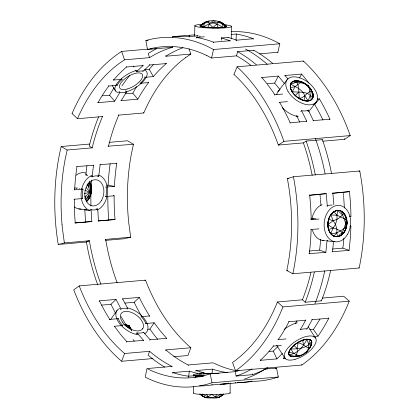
<?xml version="1.0" encoding="UTF-8"?>
<svg xmlns="http://www.w3.org/2000/svg" width="419" height="419" viewBox="0 0 419 419"><rect width="100%" height="100%" fill="white"/><g stroke="black" fill="none" stroke-linecap="round" stroke-linejoin="round"><path stroke-width="0.63" d="M342.365 214.753L337.688 210.495L337.028 215.214L337.002 219.336L335.483 224.375L333.152 228.062L330.759 233.462A10.15 7.526 -22.7 0 0 333.828 236.033A10.15 5.798 -31.4 0 0 337.473 236.714A10.15 4.033 -41.8 0 0 341.134 235.399A10.15 2.504 -53.7 0 0 344.256 232.288A10.15 1.435 -67.2 0 0 346.356 227.852A10.15 1 -81.6 0 0 347.126 222.772A10.15 1.257 83.8 0 0 346.44 217.817A10.15 2.168 70 0 0 344.402 213.742A10.15 3.593 57.7 0 0 341.328 211.171A10.15 5.321 46.9 0 0 337.683 210.49A10.15 7.086 37.7 0 0 334.022 211.805A10.15 8.621 30.5 0 0 330.905 214.916A10.15 9.684 27.2 0 0 328.8 219.352A10.15 10.124 67.5 0 0 328.035 224.432A10.15 9.867 -15.5 0 0 328.721 229.387A10.15 8.956 -16.2 0 0 330.753 233.462C336.724 234.048 341.647 230.508 346.042 226.941L347.126 222.772L344.402 213.748L342.365 214.753L340.595 216.99L337.002 219.336L333.21 220.729L328.035 224.432C331.864 228.811 338.285 228.386 342.223 232.451L344.256 232.288C348.566 225.186 343.103 218.063 341.333 211.176M342.223 232.451L337.473 236.714L336.886 232.917L336.923 229.162L335.483 224.375L333.21 220.729L330.905 214.921L337.028 215.214L346.099 219.608C345.926 225.281 343.072 230.225 341.134 235.399M188.639 377.351L188.655 376.21A165.709 113.774 85 0 1 172.717 372.591L172.654 373.156M197.009 376.058L197.014 375.487L188.66 376.204M194.657 36.128L194.851 25.732M231.225 38.847L231.45 26.502M196.49 38.035L196.511 37.469L204.352 36.788M236.059 40.25L236.3 34.012L231.079 34.468M89.09 182.302L88.838 187.377L90.761 195.092A9.836 0.922 -65 0 1 88.556 199.512A9.836 1.954 -51 0 1 86.309 201.796M197.234 374.513L197.307 373.381L189.294 371.15L172.717 372.591M203.864 373.937L203.938 372.81L195.924 370.574L195.862 371.14M299.679 81.145A10.15 0.382 22.5 0 0 304.136 83.062A10.15 0.838 36.8 0 0 308.248 86.146A10.15 0.487 51.2 0 0 311.385 89.938L311.516 91.117C306.766 92.185 304.613 97.658 299.538 98.47C298.103 92.431 300.135 85.67 295.547 80.699A10.15 2.587 -1 0 0 292.373 81.778A10.15 4.64 -9.1 0 0 290.639 84.235A10.15 6.678 -14.2 0 0 290.608 87.681A10.15 8.385 -14.7 0 0 292.294 91.593A10.15 9.496 -3.6 0 0 295.426 95.385A10.15 9.852 41.7 0 0 299.538 98.475A10.15 9.391 81.9 0 0 304 100.387A10.15 8.191 -89.4 0 0 308.133 100.838A10.15 6.426 89.2 0 0 311.307 99.753A10.15 4.368 83.7 0 0 313.035 97.302A10.15 2.336 75.3 0 0 313.066 93.856A10.15 0.629 64.4 0 0 311.385 89.938C308.887 85.486 304.456 82.637 299.679 81.145A10.15 0.822 9.6 0 0 295.542 80.699L301.738 81.831L307.996 85.486L313.061 93.851M327.071 240.207L325.856 252.353L308.887 253.657M320.734 239.354L319.639 250.138L325.856 252.353M333.519 241.925L332.487 251.777L349.064 250.337A175.587 120.552 85 0 0 350.892 226.092L350.499 226.035M221.352 40.177L221.682 37.935M228.135 37.92L228.182 37.359L236.704 40.161L253.286 38.726L253.207 39.276M92.086 176.865L93.531 165.285L93.144 165.128M90.907 176.509L92.075 176.865A16.037 11.245 -73.8 0 1 98.716 176.289L100.162 164.709L99.774 164.552M211.647 394.316L206.928 397.882L202.995 396.458L202.424 393.991C207.688 397.416 214.968 399.904 220.782 396.426L221.054 393.96C214.905 398.506 205.347 400.197 199.732 393.912M309.987 339.83C308.211 343.774 309.458 348.838 306.467 352.211C303.021 355.364 298.532 356.637 293.939 356.752A10.15 0.592 1.9 0 1 290.776 356.412A10.15 2.786 9.3 0 1 289.073 354.809A10.15 5.08 13.2 0 1 289.1 352.19A10.15 7.123 12.4 0 1 290.838 348.948A10.15 8.6 3.2 0 1 294.028 345.581A10.15 9.291 -22.7 0 1 298.187 342.601A10.15 9.092 -57 0 1 302.68 340.458A10.15 8.029 -74.5 0 1 306.828 339.484A10.15 6.264 -79.2 0 1 309.987 339.825A10.15 4.07 -77.6 0 1 311.689 341.427A10.15 1.776 -72.1 0 1 311.668 344.051C308.777 352.798 299.721 357.669 290.776 356.412M89.509 181.678A9.836 1.844 70.6 0 1 91.085 185.088L89.97 192.138L86.167 200.921M189.294 371.161L188.665 376.723M211.998 373.596L212.506 369.144A165.709 113.774 85 0 0 227.444 372.617M86.922 165.793L85.832 174.974L87.781 175.566M213.418 42.728L213.496 42.178L230.073 40.737L230 41.292M236.63 40.716L236.704 40.161M128.523 328.067L128.947 325.511L124.008 324.306M297.191 355.956A10.15 1.173 -8.7 0 0 293.939 356.752L296.479 354.898L297.411 351.792L297.181 348.498L298.192 342.601L303.508 344.758L305.886 346.78L308.463 347.807L310.07 347.382L311.689 341.433C306.954 348.456 298.527 349.001 290.838 348.948L293.578 353.327L299.056 355.93L300.145 355.951L300.952 355.181M304.796 352.824L306.467 352.211L306.645 351.174M208.542 21.065L204.53 22.432L200.099 25.695L204.346 23.255L208.295 22.17L209.421 23.956L212.941 27.465L216.791 24.124L218.168 22.39L222.128 23.658L222.348 27.245C217.581 23.621 212.093 22.28 206.373 21.573L204.346 23.255L203.723 26.821A10.15 4.379 -36.2 0 1 200.973 26.282A10.15 1.995 -39.5 0 1 200.099 25.695A10.15 0.555 -38.2 0 0 201.225 25.156C207.73 18.457 220.347 19.421 226.438 26.292A10.15 2.289 41.7 0 1 225.312 26.832A10.15 4.625 37.8 0 1 222.353 27.245A10.15 6.39 27.8 0 1 218.006 27.471A10.15 7.312 10.5 0 1 212.941 27.465A10.15 7.254 -10.5 0 1 207.924 27.24A10.15 6.222 -27 0 1 203.723 26.826C208.751 23.317 214.455 22.327 220.336 21.888L225.312 26.832M346.099 219.608L346.44 217.822M287.476 267.275L287.623 266.515A166.102 114.041 85 0 0 290.671 202.471A165.835 113.858 85 0 0 287.361 178.614L293.452 176.739L359.759 170.983A175.037 120.174 85 0 1 359.162 267.987L292.855 273.748L286.806 270.554L286.963 269.799M171.884 366.924L171.989 366.395L146.959 368.568L145.246 377.179A173.89 119.389 85 0 0 212.009 382.751M188.131 365.515L188.236 364.98A164.85 113.182 85 0 1 165.851 349.902L165.662 350.394M213.161 363.346L213.266 362.807L188.236 364.98M304 100.382L304.891 95.888C302.555 89.582 296.165 87.042 290.639 84.235L296.395 82.297L300.638 82.674L305.194 83.926L309.033 87.571L311.301 99.748M287.376 267.783L287.067 269.297M259.633 53.857L277.886 52.27L279.803 43.77L213.491 49.526L211.574 58.032L206.808 55.544M250.84 65.317A167.511 115.01 85 0 0 236.609 55.858L237.552 51.668L253.799 50.254A171.287 117.603 85 0 1 272.643 63.4M253.678 50.778L253.799 50.254M102.163 116.22L102.498 116.54A168.752 115.859 85 0 0 92.196 147.844L67.166 150.018L65.123 159.498A168.538 115.712 85 0 0 62.033 224.437M109.139 142.355L127.496 140.763L133.472 144.256L131.435 153.742A168.538 115.712 85 0 0 128.345 218.681A166.856 114.56 85 0 0 128.664 222.164L130.676 237.17L124.537 238.73L105.593 240.375M124.569 353.505L121.615 361.278L152.993 358.554M171.989 366.395A164.85 113.182 85 0 1 149.604 351.311L148.143 355.16A168.993 116.026 85 0 0 164.73 367.128M190.881 347.744L187.927 355.516L173.717 356.752M301.738 81.831L295.112 86.602L292.294 91.593C298.286 92.845 305.378 90.666 310.233 95.427L308.133 100.832L304.891 95.888M303.209 61.509L303.408 61.038L237.096 66.794L233.949 74.399M207.924 27.24L209.421 23.956M223.688 394.237L220.782 396.426L216.801 397.861L215.445 396.893L216.455 394.75M126.664 342.213L126.884 341.763L143.466 340.322L143.24 340.773M149.871 340.197L150.096 339.751L166.673 338.306L166.448 338.756M305.242 319.896L305.561 320.257L303.026 324.992L300.371 329.585L300.062 329.193M318.016 336.153A175.556 120.536 85 0 0 328.774 318.241L312.192 319.681L307.001 329.009L306.698 328.616M305.561 320.257L288.984 321.698L288.366 322.881A175.173 120.269 85 0 1 278.226 339.605L277.938 339.186M267.395 83.695L274.649 83.067L278.389 76.08L284.323 83.371M261.576 77.955L261.812 77.52L278.389 76.08M284.784 75.944L285.02 75.504L301.596 74.063A176.713 121.327 85 0 1 308.84 83.082M301.596 74.063L299.496 77.992M84.774 198.313L86.005 196.066L89.97 192.138L86.277 187.602M97.727 102.273L98.041 102.65L98.502 101.817A167.37 114.911 85 0 1 108.809 86.021L117.168 85.293L116.608 84.418M98.041 102.65L114.617 101.209L119.829 92.526L118.944 91.311M120.934 100.261L121.248 100.633L126.459 91.95M121.248 100.633L137.825 99.193L138.291 98.365A167.37 114.911 85 0 1 148.598 82.564L148.316 82.124M102.346 95.831L109.6 95.202L114.031 87.712M296.966 320.823L295.495 323.327M136.243 334.074L136.976 332.806L143.466 340.322M143.366 332.649L143.607 332.23L150.096 339.746M319.954 319.194L313.428 329.439L309.772 329.758M308.845 344.292L306.823 339.49C303.22 346.916 297.731 353.573 289.079 354.809L294.808 356.412M114.104 326.647L114.371 326.249L122.73 325.526L122.463 325.919M145.534 323.918L145.802 323.52L154.161 322.798L160.393 331.047L166.673 338.306M154.161 322.798L149.897 329.114L147.807 329.297M142.34 328.658L142.607 328.26M306.467 352.211L309.578 347.786M110.501 319.629L117.084 310.432M274.545 95.118L274.822 94.736L282.657 94.055M109.495 319.77L109.778 319.398L118.137 318.67M117.854 319.048L118.137 318.676M140.925 317.042L141.208 316.67L149.567 315.942A164.725 113.093 85 0 1 139.244 297.39M149.284 316.314L149.567 315.947M277.986 91.578L287.073 79.793M308.756 111.643L316.261 101.906M313.637 104.63L314.685 104.535L319.357 98.837A176.163 120.95 85 0 1 329.936 119.179L329.287 119.761M279.274 102.65L279.567 102.294L287.403 101.613M85.329 199.648L88.566 195.846L88.556 199.512L91.651 190.027A9.836 0.864 84.8 0 0 91.085 185.088M120.426 309.683L121.028 309.002A16.393 9.915 41.1 0 1 127.685 308.51M127.057 309.107L127.659 308.426L122.667 298.831L122.353 299.14M282.443 353.395L276.891 358.894L260.314 360.335L260.089 359.848M300.701 111.663L301.628 110.695L306.729 121.196L306.404 121.484M307.331 111.087L308.258 110.118L313.36 120.62L329.936 119.179M278.106 346.304L273.246 351.096L269.103 351.457M333.828 236.033L336.886 232.917M127.172 327.312L128.947 325.511L131.755 330.12M295.426 95.385L298.632 92.238M99.141 301.151L99.46 300.847L116.037 299.407L121.028 309.002M101.623 305.121L110.951 304.309L116.037 299.407M124.831 303.105L134.159 302.293L139.249 297.39L122.667 298.831M284.826 357.093L283.522 358.318L283.296 357.831M85.073 196.909L86.005 196.066L84.853 196.553M200.979 26.282L204.346 23.255M289.822 122.924L306.729 121.196M313.035 120.908L313.36 120.62M220.782 396.426L223.552 393.991M142.879 65.081L143.094 65.574L136.4 71.806L135.677 70.371M166.086 63.065L166.306 63.562L149.73 65.003L143.031 71.23L142.785 70.743M220.467 396.196L218.969 397.427L217.524 397.107M165.851 349.907L190.881 347.733A164.196 112.732 85 0 1 145.534 280.143L79.243 285.889L73.765 289.896A173.314 118.991 85 0 0 121.62 361.262M144.869 280.63L145.555 280.128M185.57 57.66L190.834 54.061L189.058 48.808M233.949 74.409A166.333 114.198 85 0 1 247.001 88.252A166.683 114.439 85 0 1 276.43 139.867L278.347 145.063L283.93 141.344L350.242 135.583A175.608 120.567 85 0 0 303.398 61.048M278.347 145.063L303.377 142.889L306.132 141.056L322.379 139.642A170.716 117.21 85 0 1 331.539 173.55M322.756 141.203L344.659 139.302L350.242 135.583M322.033 139.873L322.379 139.642M172.497 47.305A168.15 115.45 85 0 0 149.557 57.649L124.522 59.823L119.258 63.416A167.851 115.241 85 0 0 85.251 102.98A167.322 114.879 85 0 0 77.473 118.718L72.047 113.518M222.007 395.122L223.573 394.132M358.999 171.214L359.759 170.983M328.721 229.387L333.152 228.062M84.277 193.746L89.97 192.138L84.947 190.425M211.695 21.458L213.528 20.95L215.382 21.542M97.768 284.967A172.958 118.75 85 0 1 86.372 241.522L89.394 240.752L64.364 242.926L58.231 244.487L86.649 242.02M105.263 239.438L130.676 237.17M126.072 326.228L128.947 325.511L131.686 330.162M290.613 87.681L295.112 86.602M206.09 397.233L205.006 397.453L204.095 396.631M228.612 382.877L228.68 383.448L220.237 384.38M251.824 380.861L251.892 381.431L226.868 383.804M228.68 383.448L211.061 385.051A174.377 119.724 85 0 1 199.517 385.957M309.625 195.406L326.218 193.651L327.286 206.059L326.893 206.075M332.833 193.389L349.425 191.635A175.739 120.656 85 0 1 350.949 216.267L349.907 216.356M309.248 195.144L326.218 193.651M332.461 193.128L349.425 191.635M172.633 37.275L172.576 36.704L195.055 34.819M172.576 36.71A176.677 121.301 85 0 1 189.66 36.553L198.019 35.83L198.019 36.395M148.237 40.287L145.87 40.491L147.462 49.468L172.497 47.3L172.398 46.739M72.058 113.523A176.755 121.358 85 0 1 121.678 51.417L147.729 49.149M150.688 48.892L151.872 48.787M154.831 48.531L156.606 48.379M165.625 55.717L165.804 56.235L190.834 54.061M211.574 58.032L236.604 55.858M126.517 67.019L143.099 65.579M145.011 69.706L149.19 69.345A177.331 121.751 85 0 1 153.296 64.741M113.313 79.589L113.575 80.045L121.934 79.327M148.593 82.564L140.234 83.287L139.956 82.847M136.62 86.686A177.656 121.976 85 0 0 132.807 93.186L125.553 93.814M77.468 118.718L102.503 116.545M118.409 114.806L118.745 115.131L143.78 112.957A167.322 114.879 85 0 1 151.552 97.208A167.851 115.241 85 0 1 185.57 57.67M317.267 99.02L319.357 98.837M58.241 244.487A177.331 121.751 85 0 1 61.19 146.524L89.603 144.052M108.076 146.215L133.478 144.256M76.567 166.568L93.531 165.285M100.162 164.709L116.739 163.269A168.794 115.89 85 0 0 114.434 186.408L105.672 187.057M114.424 186.408L108.128 185.146L106.562 185.282M74.608 188.058L76.179 187.922M74.242 189.786L83.004 189.142L82.601 189.058M287.366 178.614L288.408 178.525M73.959 199.229L82.716 198.554L82.318 198.506M89.907 209.547L91.091 209.568L91.829 221.51L74.865 222.981M98.418 220.928L115.042 219.493A168.276 115.534 85 0 1 114.146 195.825L105.384 196.501M91.829 221.51L75.252 222.95A168.276 115.534 85 0 1 74.362 199.282M98.072 220.965L115.042 219.493M311.118 218.739L315.973 218.749M310.772 219.692L319 219.043M86.372 241.522L88.404 241.344M350.892 226.092L349.844 226.187M310.709 229.492L318.938 228.868M309.28 251.039L319.639 250.138M332.487 249.022L342.847 248.127L349.064 250.337M286.806 270.548L287.848 270.459M349.242 301.151A174.461 119.782 85 0 1 301.874 365.012L235.562 370.778L232.524 362.498L234.237 361.267A165.521 113.643 85 0 0 267.772 322.253A165.332 113.512 85 0 0 277.404 301.979L302.439 299.805L305.168 302.24L321.415 300.832A170.14 116.812 85 0 0 330.607 270.653M322.337 298.077L343.716 296.223L349.252 301.161L282.94 306.918L277.415 301.984M278.226 339.605L286.062 338.924M313.836 336.515L318.011 336.153L313.428 329.444M149.604 351.316L124.569 353.495A164.196 112.732 85 0 1 79.222 285.899M281.259 345.397L273.424 346.078A175.409 120.431 85 0 1 260.314 360.335M283.522 358.318L285.596 358.14M195.924 370.574L212.506 369.139M239.087 370.276A165.515 113.638 85 0 1 235.237 371.669L210.207 373.848A164.819 113.161 85 0 1 147.902 369.039M264.52 369.134L276.514 368.091A164.819 113.161 85 0 1 275.403 368.453M195.097 377.891L195.065 376.749L202.382 376.11M202.901 376.063L203.424 376.021M235.237 371.684L236.127 376.073L252.374 374.665A169.569 116.419 85 0 0 267.888 367.688M200.24 376.801L195.065 376.744M96.145 208.966L97.721 208.992L98.465 220.933M86.361 209.484L84.785 209.458L85.57 222.044M349.771 216.183L350.949 216.267M298.6 355.82L300.145 355.951M322.237 240.349L325.39 240.695M326.652 240.831L334.86 241.732M124.422 325.003L128.947 325.511L130.021 329.198M113.35 195.731L114.141 195.825M292.373 81.784L296.395 82.297M123.83 324.353L126.339 324.709M78.772 208.892L90.122 210.705M79.06 188.351L79.453 188.43M81.029 188.744L81.422 188.822M77.091 187.953L77.484 188.037M289.1 352.19L293.578 353.327M221.551 37.935L230.073 40.737M97.538 175.933L98.706 176.289M328.805 219.352L333.21 220.729M332.099 251.641L332.487 251.777M218.414 21.29L222.311 22.836L225.563 25.706A10.15 0.267 40.9 0 0 226.438 26.292L222.128 23.658M116.351 163.111L116.739 163.269M358.79 267.793L359.167 267.992M277.588 52.108L277.886 52.27M92.196 147.839L89.247 146.121A172.434 118.388 85 0 1 98.633 116.822M67.16 150.012L61.184 146.519M200.439 394.174L201.534 394.829M310.07 347.382L309.929 347.293A10.15 0.267 -63.3 0 1 311.668 344.051M310.233 95.427L313.035 97.297L311.516 91.117M212.119 394.635L215.445 396.893M200.151 394.028L202.995 396.458M321.074 300.528L321.415 300.832M294.033 345.581L297.181 348.498M143.439 112.627L143.775 112.952M126.889 341.763L120.609 334.503L114.371 326.249M328.449 317.88L328.774 318.241M311.872 319.32L312.192 319.681M288.665 321.336L288.984 321.698M334.027 211.81L337.028 215.214M274.649 83.067L280.012 89.64M285.02 75.504L288.021 79.086M261.812 77.52L262.671 78.521A176.326 121.06 85 0 1 274.822 94.736M137.825 99.193L132.807 93.186M114.617 101.209L109.6 95.202M134.31 341.108L133.053 339.568M290.954 82.794L291.367 83.334M125.574 90.734L126.459 91.95M87.084 184.716L88.838 187.377L87.765 183.815M308.3 326.867L315.507 337.981M276.687 345.408L284.92 358.109M108.526 85.576L108.804 86.01M273.157 345.638L273.424 346.078M112.213 85.486L115.524 90.933M153.359 76.588L149.19 69.345M144.738 76.86L145 77.316L153.364 76.598A168.297 115.544 85 0 1 166.306 63.562M121.672 78.866L121.929 79.317M115.529 313.203L110.951 304.309M206.63 394.237L208.081 396.903M296.673 115.88L299.753 122.049M131.692 330.114L131.131 329.025L131.566 330.256M133.525 66.087L134.001 67.04M134.159 302.293L134.787 303.576A173.66 119.232 85 0 0 141.219 315.58M276.891 358.894L273.246 351.101M149.51 64.505L149.724 65.003M126.302 66.516L126.517 67.014A168.297 115.544 85 0 0 113.58 80.055M307.996 85.486L308.248 86.146M301.685 364.499L301.874 365.017M216.791 24.124L218.006 27.465M344.423 138.647L344.659 139.302M346.042 226.941L346.356 227.852M149.557 57.644L148.153 53.501A171.863 117.996 85 0 1 156.764 48.646M124.522 59.823L121.678 51.411M276.519 368.102L278.321 377.011L212.009 382.767L210.207 373.858M252.207 373.842L252.374 374.665M302.68 340.464L303.508 344.758M89.357 182.27L90.572 189.702L91.651 190.027A9.836 0.539 -80.1 0 1 90.761 195.092M64.364 242.926L62.352 227.92A166.856 114.56 85 0 1 62.022 224.443M235.242 382.301L235.316 382.872M212.035 384.317L212.103 384.888M343.192 192.489L343.234 192.824M332.848 193.075L333.864 204.708M319.985 194.505L320.022 194.84M343.302 193.494L343.475 195.175M320.095 195.511L320.268 197.192M189.152 35.264L189.268 36.406M343.543 195.846L343.669 197.192M320.336 197.862L320.462 199.208M320.519 199.879L320.949 205.467M343.732 197.862L344.408 207.971M230.104 383.228L230.157 393.001M193.452 374.879L193.458 376.183M193.515 386.606L193.552 393.122M189.66 36.553L189.66 37.123M117.131 282.736A168.37 115.597 85 0 1 105.651 239.338M97.716 208.966A16.022 11.638 -88.4 0 1 91.091 209.594M86.555 209.861A15.262 11.088 -88.5 0 1 84.785 209.479M108.778 220.033A178.442 122.516 85 0 1 107.814 196.631M106.143 187.099A17.677 11.475 -82.4 0 1 105.876 196.579M108.128 185.146A177.886 122.133 85 0 1 110.134 163.756M85.822 174.927A15.278 10.711 -73.8 0 1 86.88 174.482M74.645 189.865A168.794 115.89 85 0 1 76.955 166.725M82.779 198.527A17.677 13.743 -79.3 0 1 83.077 189.163M76.588 188.812A19.573 15.299 -79.2 0 1 76.75 188.052M108.442 146.43A168.752 115.859 85 0 1 118.75 115.136M126.496 91.861A16.074 7.689 -35.7 0 1 119.881 92.473M145.126 77.274A17.556 6.322 -35.1 0 1 140.386 83.297M136.463 71.701A16.084 5.929 -27.1 0 1 143.12 71.162M117.257 85.277A17.556 8.537 -27.2 0 1 122.055 79.364M145.875 40.507A176.184 120.96 85 0 1 213.491 49.536M147.467 49.473A166.825 114.539 85 0 1 161.954 46.792A167.265 114.843 85 0 1 206.808 55.554M231.157 31.676A176.184 120.96 85 0 1 279.803 43.775M236.3 34.012A176.739 121.342 85 0 1 253.286 38.721M227.878 37.333A15.362 2.718 4.7 0 1 221.499 37.857M196.563 37.48A176.677 121.301 85 0 1 213.543 42.183M200.408 36.312A19.326 0.822 5.2 0 1 199.24 36.144M197.868 35.924A19.326 0.822 5.2 0 1 196.904 35.746M237.086 66.81A175.608 120.567 85 0 1 283.925 141.344M303.382 142.884A166.856 114.56 85 0 1 312.186 175.362M314.685 104.535A167.312 114.874 85 0 1 322.976 120.064M308.243 110.097A15.414 9.574 43.2 0 1 301.612 110.632M297.239 115.927A16.189 10.051 43.2 0 1 296.657 115.812M279.567 102.294A176.163 120.95 85 0 1 290.152 122.636M293.436 176.745A175.037 120.174 85 0 1 292.85 273.748M327.291 206.09A15.445 11.198 88.6 0 1 332.136 205.085M343.879 238.144A166.799 114.518 85 0 1 342.847 248.127M327.663 240.386A15.456 10.973 -76.4 0 1 327.365 240.302M311.102 229.549A175.587 120.552 85 0 1 309.274 253.794M313.003 219.263A17.216 11.25 -84.6 0 1 313.134 218.535M309.641 195.092A175.739 120.656 85 0 1 311.165 219.718M282.93 306.912A174.461 119.782 85 0 1 235.562 370.773M295.458 323.431A16.278 8.05 -37.7 0 1 296.039 323.253M300.339 329.685A15.493 7.662 -37.7 0 1 306.965 329.046M237.84 371.03A164.819 113.161 85 0 1 214.214 363.283M278.321 376.995A173.89 119.389 85 0 1 252.353 381.342M228.381 383.71A15.54 0.314 -4 0 1 223.332 384.228M251.892 381.431A174.775 119.996 85 0 1 237.191 382.495M197.574 373.413A16.341 2.441 3.4 0 1 204.226 372.905M203.713 375.922A16.985 2.545 -4.1 0 1 197.344 375.424M143.649 332.262A16.383 8.589 30.4 0 1 137.023 332.901M157.706 339.317A174.404 119.74 85 0 1 149.897 329.119M141.292 316.638A16.87 8.443 38.9 0 1 145.906 323.552M109.783 319.398A164.725 113.093 85 0 1 99.46 300.847M122.804 325.49A16.87 10.606 32 0 1 118.221 318.681M252.112 368.825A169.569 116.419 85 0 1 236.127 376.073M314.36 272.067A170.14 116.812 85 0 1 305.168 302.24M310.929 272.481A166.196 114.104 85 0 1 302.434 299.805M306.132 141.056A170.716 117.21 85 0 1 315.292 174.959M237.552 51.668A171.287 117.603 85 0 1 256.397 64.809M165.804 56.235A168.15 115.45 85 0 1 182.846 47.797M100.885 284.145A168.37 115.597 85 0 1 89.404 240.752M86.235 201.785A10.15 8.726 33.3 0 0 88.22 199.454A10.15 9.747 31.3 0 0 90.425 195.034A10.15 10.124 89.8 0 0 91.311 189.969A10.15 9.805 -13.2 0 0 90.745 185.036A10.15 8.836 -14.3 0 0 89.525 181.888M225.668 26.177A9.836 1.954 -41.7 0 1 226.433 26.779A9.836 0.629 -40.3 0 0 225.302 27.319A9.836 2.991 -34.4 0 0 222.342 27.733A9.836 4.771 -23.4 0 0 217.995 27.953A9.836 5.704 -7.1 0 0 212.931 27.953A9.836 5.646 11.5 0 0 207.913 27.727A9.836 4.604 27.3 0 0 203.713 27.314A9.836 2.739 37.7 0 0 200.963 26.769A9.836 0.33 43 0 0 200.088 26.182A9.836 2.247 43.9 0 1 200.858 25.596M225.563 25.711A10.15 2.645 35.7 0 1 225.176 25.732M201.361 25.177A10.15 2.891 -32.5 0 1 201.225 25.156M308.515 86.843A9.836 9.27 -9 0 1 311.139 90.253A9.836 8.144 -18.5 0 1 312.82 94.17A9.836 6.421 -17 0 1 312.794 97.617A9.836 4.363 -11.3 0 1 311.06 100.068A9.836 2.284 -2.8 0 1 307.886 101.152A9.836 0.498 8.3 0 1 303.754 100.701A9.836 0.718 21.8 0 0 299.292 98.79A9.836 1.184 36.8 0 0 295.186 95.7A9.836 0.822 51.9 0 0 292.048 91.908A9.836 0.304 65.6 0 1 290.367 87.99A9.836 2.027 77 0 1 290.393 84.544A9.836 4.085 85.8 0 1 292.127 82.093A9.836 6.165 -88 0 1 295.301 81.008A9.836 7.951 -85.8 0 1 299.433 81.459A9.836 9.166 87.1 0 1 303.895 83.376A9.836 9.632 42.6 0 1 306.897 85.267A13.178 7.678 37.6 0 0 290.231 85.738A13.178 7.678 37.6 0 0 306.294 100.895A13.178 7.678 37.6 0 0 309.107 87.283M327.695 224.395A9.836 0.597 -81.5 0 1 328.465 219.31A9.836 1.042 -66.5 0 1 330.565 214.879A9.836 2.121 -52.6 0 1 333.686 211.768A9.836 3.671 -40.1 0 1 337.347 210.453A9.836 5.452 -29.2 0 1 340.993 211.134A9.836 7.202 -19.8 0 1 344.067 213.706A9.836 8.647 -11.7 0 1 346.099 217.78A9.836 9.569 -6.3 0 1 346.785 222.735A9.836 9.826 40.2 0 1 346.021 227.816A9.836 9.38 20 0 1 343.915 232.252A9.836 8.307 26.5 0 1 340.799 235.363A9.836 6.756 35 0 1 337.138 236.677A9.836 4.97 44.8 0 1 333.493 235.997A9.836 3.226 56.1 0 1 330.418 233.425A9.836 1.781 69 0 1 328.381 229.35A9.836 0.859 83.3 0 1 327.695 224.395M296.83 355.904A9.836 7.867 -77.8 0 1 293.698 356.386A9.836 6.081 -81.9 0 1 290.535 356.045A9.836 3.86 -79.9 0 1 288.838 354.443A9.836 1.54 -74 0 1 288.859 351.819A9.836 0.524 -64.8 0 0 290.597 348.582A9.836 2.022 -52.3 0 0 293.792 345.214M293.792 345.214A9.836 2.718 -37.2 0 0 297.951 342.234A9.836 2.519 -21.5 0 0 302.445 340.092A9.836 1.44 -7.5 0 0 306.588 339.118A9.836 0.34 3.6 0 1 309.751 339.458A9.836 2.561 11.4 0 1 311.453 341.061A9.836 4.881 15.6 0 1 311.427 343.68A9.836 6.945 15.4 0 1 310.207 346.393M308.976 348.215A10.15 1.749 -51.3 0 1 309.552 347.644M127.366 307.892A18.31 10.381 35.6 0 1 145.346 320.21A18.31 10.381 35.6 0 1 144.309 333.849M137.971 334.624A18.31 10.381 35.6 0 1 118.97 322.724A18.31 10.381 35.6 0 1 119.567 308.436M202.477 376.22A18.31 1.566 -0.3 0 1 196.93 373.984M199.13 373.753A18.31 1.566 -0.3 0 1 201.754 373.565M203.802 373.455A18.31 1.566 -0.3 0 1 218.88 373.339M204.022 375.775A13.178 1.126 -0.3 0 1 199.502 374.471A13.178 1.126 -0.3 0 1 213.439 373.69M229.863 392.682A18.31 1.566 -0.3 0 1 212.344 394.625A18.31 1.566 -0.3 0 1 193.698 392.959M284.092 329.407A18.31 8.15 -33 0 1 297.191 322.782M296.657 356.14A13.178 5.866 -33 0 1 289.388 350.965A13.178 5.866 -33 0 1 304.456 339.762A13.178 5.866 -33 0 1 310.767 345.654M323.458 240.475A18.31 13.193 -83.8 0 1 312.391 230M311.83 219.462A18.31 13.193 -83.8 0 1 322.049 204.666M298.318 116.524A18.31 10.664 37.6 0 1 282.244 107.583M276.76 94.731A18.31 10.664 37.6 0 1 279.552 90.08M223.898 24.674A18.31 2.022 1.1 0 1 226.684 27.727A18.31 2.022 1.1 0 1 199.392 27.198A18.31 2.022 1.1 0 1 202.686 24.265M224.825 25.653A13.178 1.456 1.1 0 1 214.13 27.586A13.178 1.456 1.1 0 1 200.696 25.412M144.518 70.088A18.31 7.783 -31.3 0 1 143.843 80.663A18.31 7.783 -31.3 0 1 125.82 92.028M118.525 92.662A18.31 7.783 -31.3 0 1 118.09 82.03A18.31 7.783 -31.3 0 1 137.249 70.214M98.523 175.058A18.31 13.12 -80.9 0 1 107.604 191.682A18.31 13.12 -80.9 0 1 97.459 209.977M90.158 210.61A18.31 13.12 -80.9 0 1 81.103 193.405A18.31 13.12 -80.9 0 1 92.054 175.336M76.132 175.221A18.31 13.12 -80.9 0 1 85.911 173.047M81.176 208.987A18.31 13.12 -80.9 0 1 74.378 206.955M89.394 181.94A13.178 9.443 -80.9 0 1 86.618 201.314M126.522 325.448A173.246 118.949 85 0 1 121.049 316.607M90.949 205.944A173.246 118.949 85 0 1 91.583 180.112M121.95 85.932A173.246 118.949 85 0 1 129.864 75.258M245.466 48.997A173.246 118.949 85 0 1 267.28 64.337M315.434 138.689A173.246 118.949 85 0 1 325.081 173.765M324.73 270.941A173.246 118.949 85 0 1 314.968 303.66M266.94 367.83A173.246 118.949 85 0 1 244.46 379.095M122.767 322.51A13.178 7.474 35.6 0 0 142.628 328.847A13.178 7.474 35.6 0 0 130.419 312.066A13.178 7.474 35.6 0 0 122.767 322.51M295.018 359.366A18.31 8.15 -33 0 0 315.905 338.725A18.31 8.15 -33 0 0 289.712 346.042A18.31 8.15 -33 0 0 295.018 359.366M347.398 234.556A18.31 13.193 -83.8 0 0 339.914 205.478A18.31 13.193 -83.8 0 0 324.845 230.775A18.31 13.193 -83.8 0 0 347.398 234.556M344.591 231.487A13.178 9.496 -83.8 0 0 339.207 210.558A13.178 9.496 -83.8 0 0 328.36 228.764A13.178 9.496 -83.8 0 0 344.591 231.487M288.01 91.352A18.31 10.664 37.6 0 0 315.544 102.723A18.31 10.664 37.6 0 0 301.444 78.473A18.31 10.664 37.6 0 0 288.01 91.352M127.098 89.058A13.178 5.599 -31.3 0 0 142.502 74.786A13.178 5.599 -31.3 0 0 123.553 79.898A13.178 5.599 -31.3 0 0 127.098 89.058M101.346 200.691A13.178 9.443 -80.9 0 0 96.47 179.83A13.178 9.443 -80.9 0 0 85.209 197.983A13.178 9.443 -80.9 0 0 101.346 200.691"/></g></svg>
